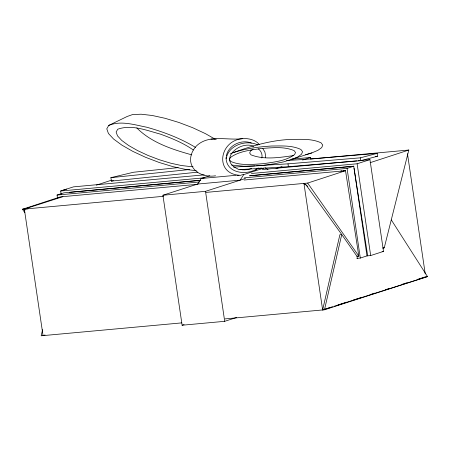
<?xml version="1.0" encoding="UTF-8"?>
<svg xmlns="http://www.w3.org/2000/svg" width="450" height="450" viewBox="0 0 450 450"><rect width="100%" height="100%" fill="white"/><g stroke="black" fill="none" stroke-linecap="round" stroke-linejoin="round"><path stroke-width="0.67" d="M225.962 158.687L226.142 157.365M226.322 156.037C228.246 145.226 241.414 139.039 251.347 143.032M261.849 157.978C262.699 154.586 261.073 150.851 258.278 148.838M265.32 157.663L265.618 155.717L264.876 151.971L262.839 148.607M42.598 329.631L41.186 335.79L181.789 322.881M225.09 318.904L324.484 309.78L341.741 234.518L305.494 184.168L304.537 184.258L303.947 183.414L322.633 309.949L331.318 307.187M383.023 248.186L384.255 247.787L408.814 150.041L310.5 159.069M24.576 210.853L24.941 209.925M215.072 139.151L205.38 133.616L192.634 127.688L178.903 122.468L165.139 118.311L152.263 115.492L141.165 114.21L132.593 114.553L127.136 116.494L108.748 125.415L106.779 128.824L108.427 133.47L113.58 139.033L121.894 145.136L132.795 151.363L145.541 157.286L159.272 162.506L173.036 166.669L185.912 169.487L196.318 170.685M209.796 175.714L201.133 178.504L197.634 184.05L240.227 180.141L243.72 174.594L263.706 168.154M255.083 170.606L257.732 168.514M253.097 149.091L250.537 150.924L249.66 153.017L251.027 154.868C264.459 160.11 279.568 157.483 293.456 155.599M258.3 167.889C248.552 175.556 228.037 174.206 226.159 159.587C227.402 145.333 246.246 139.168 257.878 145.024M230.265 153.894L233.331 152.595C252.225 145.761 271.721 139.972 291.949 139.382C301.68 139.376 312.069 138.561 321.103 142.852L322.762 145.097L321.694 147.634L317.97 150.3L311.833 152.904L283.517 161.899L273.966 163.868L263.632 165.308L253.215 166.118L243.433 166.241L231.649 165.06M291.634 159.531L297.771 156.926L301.494 154.26L302.563 151.718L300.904 149.473C291.87 145.187 281.481 145.997 271.749 146.008C258.756 146.773 245.739 148.556 233.331 152.595M251.612 168.446C247.944 169.881 243.771 170.291 239.923 169.386M108.748 125.415C120.915 120.336 134.46 124.847 146.751 127.226C163.704 131.979 180.366 138.246 195.474 147.375M96.345 185.141L111.668 180.141M244.339 177.846L347.068 168.407L353.745 166.23L366.986 255.887L360.315 258.064L356.822 258.384M206.089 192.398L307.654 183.071L345.521 170.708L358.836 256.084L356.974 256.275L341.741 234.518L339.891 234.686L322.633 309.949L332.668 306.714M370.142 162.669L408.814 150.041M66.527 189.107L60.593 191.031L204.615 177.795M57.561 198.518L57.049 195.053L63.844 192.864L200.756 180.287L69.407 192.33M45.045 334.969L43.037 335.616L24.351 209.081L62.916 196.656M236.678 317.458L224.702 321.317L182.115 325.226L162.922 195.238L198.169 183.881M162.922 195.238L205.509 191.329L245.481 178.447M276.002 168.609L281.987 166.68M302.603 160.037L310.584 157.466L310.793 158.856M251.381 173.498L357.12 163.778L369.951 159.643L383.507 251.409L370.676 255.549L366.986 255.887M340.661 171.152L341.972 170.73M182.115 325.226L184.112 324.579M338.017 304.993L346.714 302.186M353.402 300.032L360.765 297.664M370.125 294.643L374.811 293.136M385.515 289.688L388.856 288.608M402.238 284.293L406.918 282.786M417.623 279.338L424.98 276.964M324.484 309.78L427.5 276.581L391.348 219.954M343.204 170.921L345.206 170.286M333.99 306.338L427.5 276.581L425.649 276.75M305.589 154.727L311.833 152.904M256.579 165.729L288.017 163.845L360.433 157.821L377.145 153.399L377.505 156.246L360.793 160.661L288.377 166.691L238.072 169.701M197.747 172.148L111.397 181.108L110.88 177.666L133.566 172.243L178.132 167.619M111.397 181.108L113.4 180.63M259.346 144.529C255.347 139.787 248.754 138.234 242.781 138.623C227.672 140.782 208.766 133.987 196.442 145.952C192.938 149.642 190.654 154.401 190.536 159.542C190.688 172.204 204.638 177.744 215.544 175.776M242.781 138.623C218.812 140.299 213.93 175.14 241.178 175.32M110.88 177.666L189.568 169.498M291.037 159.261L310.584 157.466M257.361 168.429L261.551 168.047M204.266 174.853L73.502 186.862L60.66 191.002L61.172 194.473M262.294 169.537L356.67 160.864M358.071 160.734L369.951 159.643M201.133 178.504L236.042 175.297M241.627 174.786L243.72 174.594M57.049 195.053L199.614 181.958M197.241 184.32L60.373 196.886L22.5 209.25L24.874 212.737M244.114 180.017L345.521 170.708M163.451 196.312L22.5 209.25L28.091 208.789M382.866 247.916L384.255 247.787M382.112 251.539L383.507 251.409M377.145 153.399L304.723 159.429L286.56 160.515M375.412 156.414L377.505 156.246M233.522 167.113L255.178 165.814M193.044 166.466L190.479 166.573L181.333 165.516L170.724 163.198L159.379 159.767L148.072 155.469L137.565 150.587L128.582 145.457L121.736 140.428L117.489 135.844L116.128 132.019L117.754 129.206C131.721 124.228 146.812 130.5 160.408 134.128C171.844 138.313 183.296 142.971 193.314 149.991M236.97 175.449L239.04 175.416M210.988 139.112L216.343 139.202M253.822 146.334C239.602 139.984 217.412 160.262 237.954 168.969M191.762 154.856C172.226 149.411 151.403 142.678 136.817 127.941M265.039 167.726L268.003 169.532M303.947 183.414L307.822 186.384M307.654 183.071L358.836 256.084L356.979 256.252L357.3 258.384M354.054 168.339L367.701 255.859M407.475 153.692L425.239 273.971M357.12 163.778L370.676 255.549M347.068 168.407L360.315 258.064M205.509 191.329L224.702 321.317M360.433 157.821L360.793 160.661M288.017 163.845L288.377 166.691M230.338 157.545L229.461 159.638L230.828 161.488C241.031 165.915 252.641 164.323 263.43 163.682C274.039 161.994 285.694 161.106 294.626 154.581L295.509 152.482L294.137 150.632C283.933 146.211 272.323 147.803 261.54 148.444C250.931 150.131 239.276 151.014 230.338 157.545M353.739 166.23L249.649 175.787L353.739 166.23"/></g></svg>
